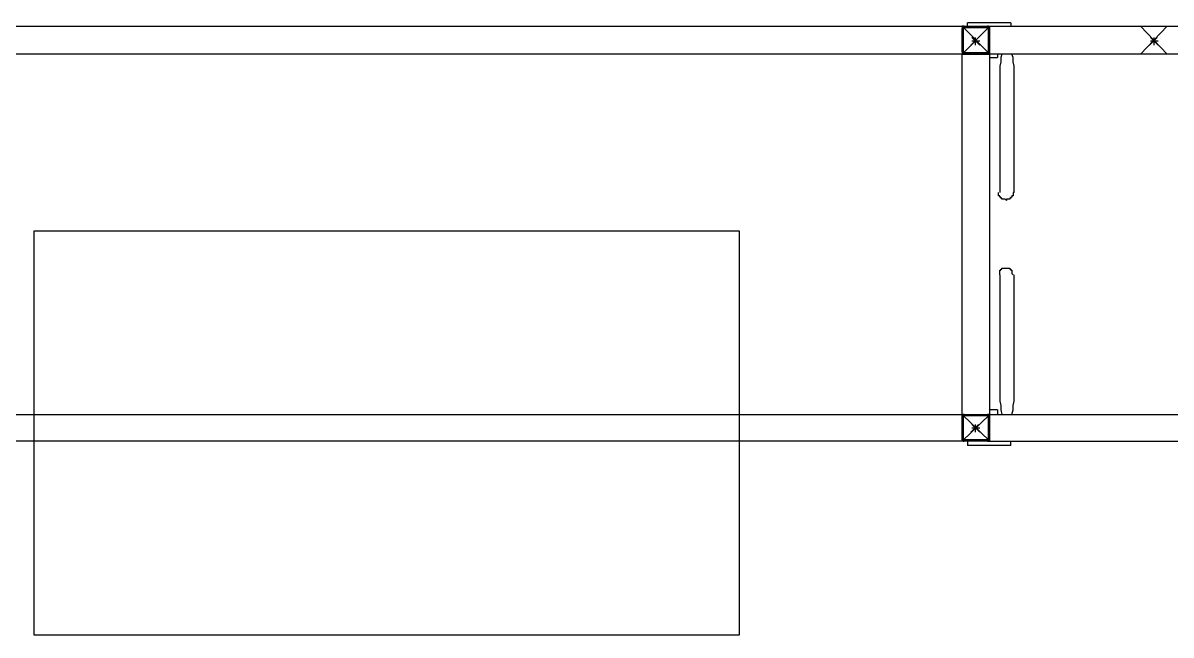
# Model space of a CAD drawing. Extents: x 855 to 1547, y 199 to 1196.
# Drawn here: x 1262.8 to 1369.4, y 544.1 to 600.9 of the extents above; entities that cross this region are included whole.
import ezdxf

# ---------------------------------------------------------------- set-up
doc = ezdxf.new("R2010")
doc.units = 0
doc.layers.get('0').update_dxf_attribs({"linetype": 'CONTINUOUS'})
doc.layers.add('2345-64C-02_Sort_layout', color=7, linetype='CONTINUOUS')

msp = doc.modelspace()

# ---------------------------------------------------------------- linework, layer by layer
at = {"linetype": 'ByBlock'}
msp.add_lwpolyline([(1263.8177, 544.08376), (1263.8177, 581.6266), (1329.29526, 581.6266), (1329.29526, 544.08376)], close=True, dxfattribs=at)
at = {"layer": '2345-64C-02_Sort_layout', "color": 7}
for points in [[(1246.9898, 600.63556), (1350.00487, 600.63556)], [(1350.00487, 600.63556), (1350.00487, 600.42953)], [(1350.21095, 600.63556), (1350.10784, 600.63556), (1350.00487, 600.63556), (1350.00487, 600.53255), (1350.00487, 600.42953)], [(1350.00487, 600.63556), (1352.58025, 598.06018)], [(1350.00487, 598.06018), (1352.58025, 600.63556)], [(1350.21095, 600.53255), (1350.10784, 600.53255), (1350.10784, 600.42953), (1350.10784, 598.26621), (1350.10784, 598.1632), (1350.21086, 598.1632)], [(1350.21095, 600.63556), (1352.37422, 600.63556)], [(1350.21095, 600.53255), (1352.37422, 600.53255)], [(1354.53754, 600.94461), (1350.51995, 600.94461)], [(1350.51995, 600.63556), (1350.51995, 600.94461)], [(1352.58025, 600.42953), (1352.47723, 600.53255), (1352.47723, 600.63556), (1352.37422, 600.63556)], [(1352.37422, 600.63556), (1352.58025, 600.63556)], [(1352.47723, 600.42953), (1352.47723, 600.53255), (1352.37422, 600.53255)], [(1352.58025, 600.63556), (1434.06517, 600.63556), (1434.06513, 600.42953)], [(1352.58025, 600.42953), (1352.58025, 600.63556)], [(1354.53754, 600.94461), (1354.53754, 600.63556)], [(1366.5903, 600.63556), (1369.06266, 598.06018)], [(1366.5903, 598.06018), (1369.06266, 600.63556)], [(1350.00487, 598.26621), (1350.00487, 600.42953)], [(1350.00487, 600.42953), (1350.00487, 598.26621)], [(1351.5501, 599.60541), (1350.82899, 598.8843)], [(1350.93201, 599.60541), (1351.65311, 598.8843)], [(1351.24105, 599.60541), (1351.24105, 598.8843)], [(1352.37422, 598.1632), (1352.47723, 598.1632), (1352.47723, 598.26621), (1352.47723, 600.42953)], [(1352.58025, 598.26621), (1352.58025, 600.42953)], [(1352.58025, 598.26621), (1352.58025, 600.42953)], [(1368.13548, 599.60541), (1367.41442, 598.8843)], [(1367.51744, 599.60541), (1368.23858, 598.8843)], [(1367.82648, 599.60541), (1367.82648, 598.8843)], [(1350.93201, 599.29636), (1351.65311, 599.29636)], [(1367.51744, 599.29636), (1368.23858, 599.29636)], [(1350.00487, 598.06018), (1246.9898, 598.06018), (1246.9898, 598.26621)], [(1350.00487, 598.26621), (1350.00487, 598.06018)], [(1350.00487, 598.26621), (1350.00487, 598.1632), (1350.10784, 598.1632), (1350.21086, 598.06018)], [(1350.00487, 598.06018), (1352.58025, 598.06018)], [(1350.00487, 564.58028), (1350.00487, 598.06018)], [(1352.37422, 598.1632), (1350.21095, 598.1632)], [(1352.37422, 598.06018), (1350.21095, 598.06018)], [(1352.37422, 598.06018), (1352.37422, 598.1632), (1352.47723, 598.1632), (1352.47723, 598.26621), (1352.58025, 598.26621)], [(1414.08025, 598.06018), (1352.58025, 598.06018), (1352.58025, 598.26621)], [(1352.58025, 564.58028), (1352.58025, 598.06018)], [(1352.58025, 597.75114), (1353.30135, 597.75114)], [(1353.30135, 598.06018), (1353.30135, 597.75114)], [(1353.71342, 598.06018), (1353.6104, 597.75114), (1353.6104, 597.33908), (1353.50739, 596.92702), (1353.50739, 596.51496)], [(1354.84658, 596.51496), (1354.84658, 596.92702), (1354.74357, 597.33908), (1354.74357, 597.75114), (1354.64055, 598.06018)], [(1353.50739, 596.61797), (1353.50739, 596.41194)], [(1353.50739, 596.51496), (1353.50739, 588.78883)], [(1354.84658, 596.41194), (1354.84658, 596.61797)], [(1354.84658, 588.78883), (1354.84658, 596.51496)], [(1353.50739, 588.78883), (1353.50739, 585.1833)], [(1354.84658, 585.1833), (1354.84658, 588.78883)], [(1354.84658, 585.1833), (1354.74357, 585.1833), (1354.74357, 584.87425), (1354.64055, 584.87425), (1354.64055, 584.77124), (1354.53754, 584.77124), (1354.53754, 584.66822), (1354.43452, 584.66822), (1354.43452, 584.56521), (1354.12543, 584.56521), (1354.12543, 584.46219), (1354.02242, 584.56521), (1353.71342, 584.56521), (1353.71342, 584.66822), (1353.6104, 584.66822), (1353.6104, 584.77124), (1353.50739, 584.77124), (1353.50739, 584.87425), (1353.40437, 584.87425), (1353.40437, 585.1833)], [(1353.50739, 577.56018), (1353.50739, 577.97224), (1353.6104, 577.97224), (1353.6104, 578.07526), (1353.71342, 578.07526), (1353.71342, 578.17827), (1354.12543, 578.17827)], [(1354.12548, 578.17827), (1354.43452, 578.17827), (1354.43452, 578.07526), (1354.53754, 578.07526), (1354.53754, 577.97224), (1354.64055, 577.97224), (1354.64055, 577.6632), (1354.74357, 577.56018)], [(1353.50739, 577.56018), (1353.50739, 573.85164)], [(1354.84658, 573.85164), (1354.84658, 577.56018)], [(1353.50739, 573.85164), (1353.50739, 566.22853)], [(1354.84658, 566.22853), (1354.84658, 573.85164)], [(1353.50739, 566.33154), (1353.50739, 566.02249)], [(1353.50739, 566.22853), (1353.50739, 565.81646), (1353.6104, 565.4044), (1353.6104, 564.99234), (1353.71342, 564.58028)], [(1354.64055, 564.58028), (1354.74357, 564.99234), (1354.74357, 565.4044), (1354.84658, 565.81646), (1354.84658, 566.22853)], [(1354.84658, 566.12551), (1354.84658, 566.33154)], [(1246.9898, 564.58028), (1350.00487, 564.58028)], [(1350.00487, 564.58028), (1350.00487, 564.47727)], [(1350.21095, 564.58028), (1350.10784, 564.58028), (1350.00487, 564.47727)], [(1350.00487, 564.58028), (1352.58025, 564.58028)], [(1350.00487, 564.58028), (1352.58025, 562.10792)], [(1352.58025, 564.58028), (1350.00487, 562.10792)], [(1350.00487, 562.21094), (1350.00487, 564.47727)], [(1350.00487, 564.47727), (1350.00487, 562.21094)], [(1350.21095, 564.47727), (1350.10784, 564.47727), (1350.10784, 562.21094), (1350.21086, 562.21094)], [(1350.21095, 564.58028), (1352.37422, 564.58028)], [(1350.21095, 564.47727), (1352.37422, 564.47727)], [(1352.58025, 564.47727), (1352.47723, 564.58028), (1352.37422, 564.58028)], [(1352.47723, 564.47727), (1352.37422, 564.47727)], [(1352.37422, 562.21094), (1352.47723, 562.21094), (1352.47723, 564.47727)], [(1353.30135, 564.99234), (1352.58025, 564.99234)], [(1352.58025, 562.10792), (1352.58025, 564.58028)], [(1352.58025, 564.58028), (1414.08025, 564.58028)], [(1352.58025, 562.21094), (1352.58025, 564.47727)], [(1353.30135, 564.99234), (1353.30135, 564.58028)], [(1351.5501, 563.65315), (1350.82899, 562.93204)], [(1350.93201, 563.65315), (1351.65311, 562.93204)], [(1350.93201, 563.3441), (1351.65311, 563.3441)], [(1351.24105, 563.65315), (1351.24105, 562.93204)], [(1350.00487, 562.10792), (1246.9898, 562.10792), (1246.9898, 562.21094)], [(1350.00487, 562.21094), (1350.00487, 562.10792)], [(1350.00487, 562.21094), (1350.10784, 562.10792), (1350.21086, 562.10792)], [(1352.37422, 562.21094), (1350.21095, 562.21094)], [(1352.37422, 562.10792), (1350.21095, 562.10792)], [(1350.51995, 562.10792), (1350.51995, 561.69586)], [(1352.37422, 562.10792), (1352.47723, 562.10792), (1352.58025, 562.21094)], [(1352.37422, 562.10792), (1352.58025, 562.10792)], [(1352.58025, 562.10792), (1414.08025, 562.10792)], [(1354.53754, 561.69586), (1354.53754, 562.10792)], [(1354.53754, 561.69586), (1350.51995, 561.69586)]]:
    msp.add_lwpolyline(points, dxfattribs=at)

doc.saveas('drawing.dxf')
